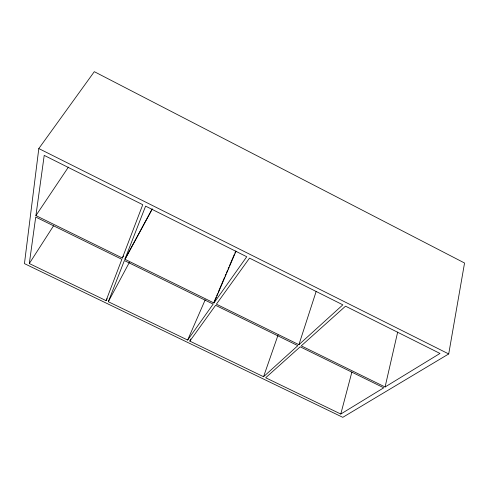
<?xml version="1.0" encoding="UTF-8"?>
<svg xmlns="http://www.w3.org/2000/svg" width="489" height="489" viewBox="0 0 489 489"><rect width="100%" height="100%" fill="white"/><g stroke="black" fill="none" stroke-linecap="round" stroke-linejoin="round"><path stroke-width="0.73" d="M38.808 148.558L24.45 263.626L342.783 417.331L448.713 353.944L464.55 263.015L94.31 71.669L38.808 148.558L448.713 353.944M29.309 263.54L35.715 217.055L121.871 259.323L106.082 300.637L29.309 263.54L53.497 225.9M35.917 215.594L44.212 155.386L142.751 204.702L122.366 258.027L35.917 215.594L68.417 167.097M385.081 386.982L439.984 353.449L345.527 306.175L301.279 345.845L385.081 386.982L397.667 332.08M340.778 414.042L383.743 387.795L300.203 346.811L265.68 377.752L340.778 414.042L351.884 372.056M298.901 344.678L342.844 304.836L249.512 258.125L216.389 304.176L298.901 344.678L316.194 291.328M190.741 339.018L189.836 341.108L263.553 376.726L278.07 335.02M108.313 301.713L124.377 260.551L213.155 304.103L187.654 340.057L108.313 301.713L129.463 262.226M124.878 259.262L145.606 206.126L246.743 256.743L213.95 302.978L124.878 259.262L152.14 208.986M214.048 302.013L216.126 297.123M216.725 295.729L217.617 293.632M218.21 292.239L224.457 277.575M225.056 276.175L225.949 274.084M226.541 272.685L227.434 270.594M228.033 269.194L228.925 267.104M229.518 265.704L234.28 254.537M234.873 253.137L235.765 251.04M213.95 302.978L235.991 251.218M187.654 340.057L205.233 299.763M106.082 300.637L107.164 298.632M125.465 258.54L152.305 209.023M122.366 258.027L123.466 256.022M189.836 341.108L215.588 305.301L297.832 345.65L263.553 376.726"/></g></svg>
